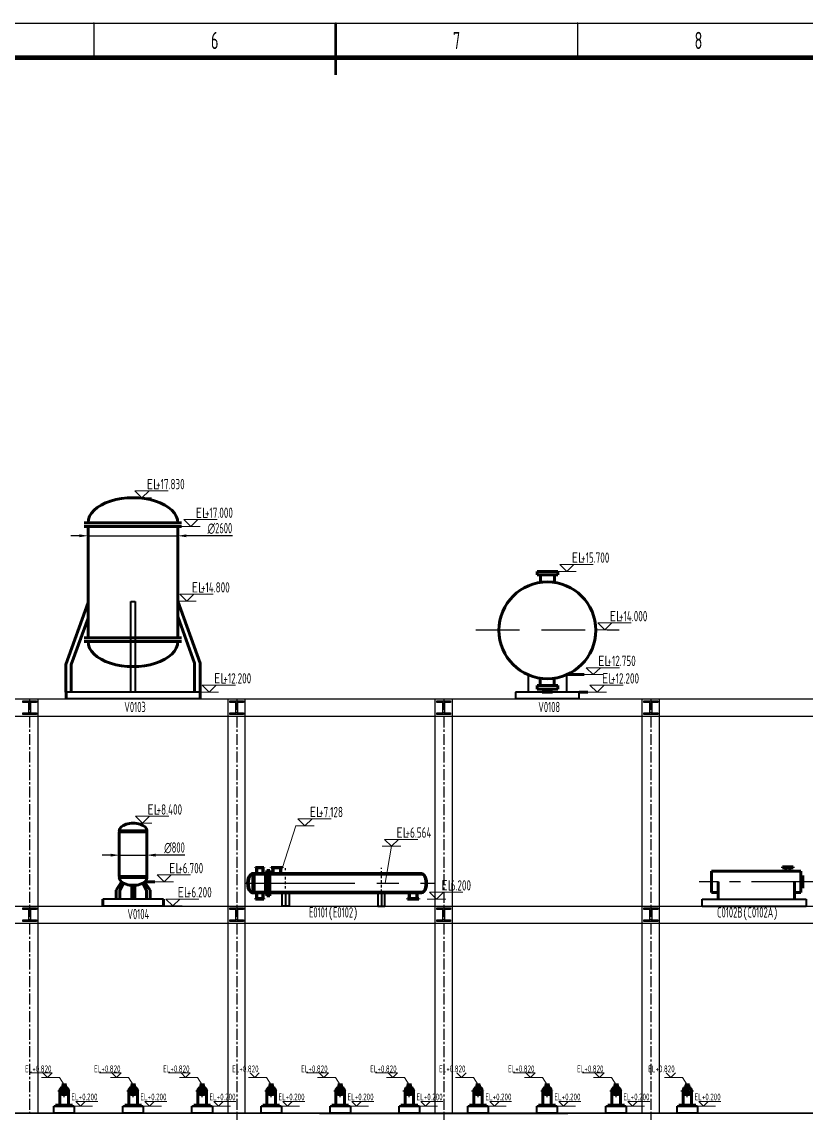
# Model space of a CAD drawing. Header units: millimetres. Extents: x 2250 to 7274, y 852 to 2251.
# Drawn here: x 5717.8 to 5945, y 1133.1 to 1449.3 of the extents above; entities that cross this region are included whole.
import ezdxf
from ezdxf.enums import TextEntityAlignment as Align

# ---------------------------------------------------------------- set-up
doc = ezdxf.new("R2010")
doc.units = ezdxf.units.MM
for name, pattern in [('ACAD_ISO10W100', [18, 12, -3, 0, -3]), ('CENTER', [50.8, 31.75, -6.35, 6.35, -6.35]), ('CENTER2', [28.575, 19.05, -3.175, 3.175, -3.175]), ('DASHED', [19.05, 12.7, -6.35]), ('JIS_02_0.7', [1.35, 0.75, -0.6])]:
    doc.linetypes.add(name, pattern=pattern)
for name, color, linetype, lineweight in [('01-设备轮廓（可见）', 1, 'Continuous', 80), ('03-设备、管口中心线', 170, 'ACAD_ISO10W100', 25), ('05-图框与标题栏', 7, 'Continuous', 25), ('09-文本', 7, 'Continuous', 25), ('13-文本', 7, 'Continuous', 25), ('13-标注', 7, 'Continuous', 15), ('13-标注 @ 1', 7, 'Continuous', 15), ('14-文本', 7, 'Continuous', 25), ('2-建筑物轮廓', 7, 'Continuous', 25), ('5-中心线', 170, 'CENTER', 25), ('7-设备基础', 140, 'Continuous', 40), ('8-设备轮廓线', 1, 'Continuous', 80), ('9-文本', 7, 'Continuous', 15)]:
    doc.layers.add(name, color=color, linetype=linetype, lineweight=lineweight)
doc.layers.add('3-网格号', color=7, linetype='Continuous', lineweight=25, true_color=0x5bc6e1)
doc.styles.add('5-gbcbig', font='gbenor.shx', dxfattribs={"width": 0.7, "height": 5, "bigfont": 'gbcbig.shx'})
doc.styles.get("Standard").update_dxf_attribs({"font": 'arial.ttf'})
doc.styles.add('国标英文+数字', font='gbenor.shx', dxfattribs={"width": 0.7, "height": 3})
doc.styles.add('图纸中的数字及字母', font='gbenor.shx', dxfattribs={"width": 0.7, "height": 3, "bigfont": 'gbcbig.shx'})
doc.styles.add('工程字', font='gbenor.shx', dxfattribs={"bigfont": 'gbcbig.shx'})
doc.dimstyles.new('ISO-25', dxfattribs={"dimtxt": 2.5, "dimasz": 2.5, "dimexe": 1.25, "dimexo": 0.625, "dimtad": 1, "dimtxsty": 'Standard', "dimcen": 2.5, "dimadec": 0, "dimazin": 0, "dimtfac": 1, "dimtmove": 0, "dimatfit": 3, "dimfxl": 0, "dimarcsym": 0})

# ---------------------------------------------------------------- blocks, each defined once
blk = doc.blocks.new('*D288')
at = {"layer": '9-文本', "color": 0, "linetype": 'Continuous', "lineweight": -2, "transparency": 16777216}
for p, q in [((5743.52, 1207.85), (5741.02, 1207.85)), ((5746.02, 1207.85), (5754.02, 1207.85)), ((5765, 1207.85), (5756.52, 1207.85))]:
    blk.add_line(p, q, dxfattribs=at)
at = {"layer": '9-文本', "color": 0, "lineweight": 100, "transparency": 16777216}
for points in [[(5743.52, 1208.27), (5743.52, 1207.43), (5746.02, 1207.85)], [(5756.52, 1208.27), (5756.52, 1207.43), (5754.02, 1207.85)]]:
    blk.add_solid(points, dxfattribs=at)
at = {"layer": 'Defpoints', "color": 0, "lineweight": 100, "transparency": 16777216}
for p in [(5746.02, 1207.85), (5754.02, 1207.85)]:
    blk.add_point(p, dxfattribs=at)
at = {"layer": '9-文本', "color": 0, "transparency": 16777216, "insert": (5762.01, 1209.97), "char_height": 3, "width": 3.5, "attachment_point": 5, "style": '图纸中的数字及字母', "bg_fill": 3, "box_fill_scale": 1.1, "bg_fill_color": 256, "bg_fill_true_color": 13158600, "bg_fill_transparency": 0}
blk.add_mtext('∅800', dxfattribs=at)
blk = doc.blocks.new('标高')
at = {"layer": '13-标注'}
for p, q in [((-0.07, 0), (5.35, 0)), ((2.63, 0), (0.58, 2.02)), ((0.58, 2.02), (10.23, 2.02)), ((2.63, 0), (4.68, 2.02))]:
    blk.add_line(p, q, dxfattribs=at)
at = {"layer": '13-标注', "style": '工程字', "width": 0.75}
blk.add_attdef('标高', text='', height=3, dxfattribs=at).set_placement((6.72, 5.48), align=Align.TOP_LEFT)
at = {"layer": '13-标注 @ 1', "insert": (4.04, 5.48), "char_height": 3, "width": 3.6927, "attachment_point": 1, "style": '工程字'}
blk.add_mtext('EL', dxfattribs=at)
blk = doc.blocks.new('*U443')
at = {"layer": '14-文本'}
ref = blk.add_blockref('标高', (5758.87, 1193.12), dxfattribs=at)
ref.add_attrib('标高', '+6.200', dxfattribs={"layer": '13-标注 @ 1', "height": 3, "style": '工程字', "width": 0.75}).set_placement((5765.59, 1198.59), align=Align.TOP_LEFT)
blk = doc.blocks.new('*U444')
at = {"layer": '14-文本'}
ref = blk.add_blockref('标高', (5756.37, 1200.11), dxfattribs=at)
ref.add_attrib('标高', '+6.700', dxfattribs={"layer": '13-标注 @ 1', "height": 3, "style": '工程字', "width": 0.75}).set_placement((5763.1, 1205.59), align=Align.TOP_LEFT)
blk = doc.blocks.new('*U445')
at = {"layer": '14-文本'}
ref = blk.add_blockref('标高', (5750.09, 1217.12), dxfattribs=at)
ref.add_attrib('标高', '+8.400', dxfattribs={"layer": '13-标注 @ 1', "height": 3, "style": '工程字', "width": 0.75}).set_placement((5756.82, 1222.59), align=Align.TOP_LEFT)
blk = doc.blocks.new('*U448')
at = {"layer": '14-文本'}
ref = blk.add_blockref('标高', (5880.73, 1260.16), dxfattribs=at)
ref.add_attrib('标高', '+12.750', dxfattribs={"layer": '13-标注 @ 1', "height": 3, "style": '工程字', "width": 0.75}).set_placement((5887.45, 1265.64), align=Align.TOP_LEFT)
blk = doc.blocks.new('*U449')
at = {"layer": '14-文本'}
ref = blk.add_blockref('标高', (5884.08, 1273.13), dxfattribs=at)
ref.add_attrib('标高', '+14.000', dxfattribs={"layer": '13-标注 @ 1', "height": 3, "style": '工程字', "width": 0.75}).set_placement((5890.8, 1278.61), align=Align.TOP_LEFT)
blk = doc.blocks.new('*U450')
at = {"layer": '14-文本'}
ref = blk.add_blockref('标高', (5881.81, 1255.11), dxfattribs=at)
ref.add_attrib('标高', '+12.200', dxfattribs={"layer": '13-标注 @ 1', "height": 3, "style": '工程字', "width": 0.75}).set_placement((5888.53, 1260.58), align=Align.TOP_LEFT)
blk = doc.blocks.new('*U451')
at = {"layer": '14-文本'}
ref = blk.add_blockref('标高', (5873.08, 1290.09), dxfattribs=at)
ref.add_attrib('标高', '+15.700', dxfattribs={"layer": '13-标注 @ 1', "height": 3, "style": '工程字', "width": 0.75}).set_placement((5879.81, 1295.57), align=Align.TOP_LEFT)
blk = doc.blocks.new('*U452')
at = {"layer": '13-标注'}
ref = blk.add_blockref('标高', (5835.3, 1195.12), dxfattribs=at)
ref.add_attrib('标高', '6.200', dxfattribs={"layer": '13-标注 @ 1', "height": 3, "style": '工程字', "width": 0.75}).set_placement((5842.03, 1200.6), align=Align.TOP_LEFT)
blk = doc.blocks.new('*U453')
at = {"layer": '13-标注'}
ref = blk.add_blockref('标高', (5822.24, 1210.41), dxfattribs=at)
ref.add_attrib('标高', '+6.564', dxfattribs={"layer": '13-标注 @ 1', "height": 3, "style": '工程字', "width": 0.75}).set_placement((5828.96, 1215.89), align=Align.TOP_LEFT)
blk = doc.blocks.new('*U454')
at = {"layer": '13-标注'}
ref = blk.add_blockref('标高', (5797.17, 1216.38), dxfattribs=at)
ref.add_attrib('标高', '+7.128', dxfattribs={"layer": '13-标注 @ 1', "height": 3, "style": '工程字', "width": 0.75}).set_placement((5803.89, 1221.85), align=Align.TOP_LEFT)
blk = doc.blocks.new('*U455')
at = {"layer": '14-文本'}
ref = blk.add_blockref('标高', (5749.96, 1311.41), dxfattribs=dict(at, xscale=0.9983433902177906, yscale=0.9983433902177906, zscale=0.9983433902177906))
ref.add_attrib('标高', '+17.830', dxfattribs={"layer": '13-标注 @ 1', "height": 2.995, "style": '工程字', "width": 0.75}).set_placement((5756.68, 1316.88), align=Align.TOP_LEFT)
blk = doc.blocks.new('*U456')
at = {"layer": '14-文本'}
ref = blk.add_blockref('标高', (5762.96, 1281.48), dxfattribs=dict(at, xscale=0.9983433902177906, yscale=0.9983433902177906, zscale=0.9983433902177906))
ref.add_attrib('标高', '+14.800', dxfattribs={"layer": '13-标注 @ 1', "height": 2.995, "style": '工程字', "width": 0.75}).set_placement((5769.68, 1286.95), align=Align.TOP_LEFT)
blk = doc.blocks.new('*U457')
at = {"layer": '14-文本'}
ref = blk.add_blockref('标高', (5769.44, 1255.11), dxfattribs=at)
ref.add_attrib('标高', '+12.200', dxfattribs={"layer": '13-标注 @ 1', "height": 3, "style": '工程字', "width": 0.75}).set_placement((5776.16, 1260.59), align=Align.TOP_LEFT)
blk = doc.blocks.new('*D289')
at = {"layer": '9-文本', "color": 0, "linetype": 'Continuous', "lineweight": -2, "transparency": 16777216}
for p, q in [((5734.46, 1300.4), (5731.96, 1300.4)), ((5736.96, 1300.4), (5762.96, 1300.4)), ((5778.77, 1300.4), (5765.46, 1300.4))]:
    blk.add_line(p, q, dxfattribs=at)
at = {"layer": '9-文本', "color": 0, "lineweight": 100, "transparency": 16777216}
for points in [[(5734.46, 1300.81), (5734.46, 1299.98), (5736.96, 1300.4)], [(5765.46, 1300.81), (5765.46, 1299.98), (5762.96, 1300.4)]]:
    blk.add_solid(points, dxfattribs=at)
at = {"layer": 'Defpoints', "color": 0, "lineweight": 100, "transparency": 16777216}
for p in [(5736.96, 1300.4), (5762.96, 1300.4)]:
    blk.add_point(p, dxfattribs=at)
at = {"layer": '9-文本', "color": 0, "transparency": 16777216, "insert": (5775.16, 1302.52), "char_height": 3, "width": 3.5, "attachment_point": 5, "style": '图纸中的数字及字母', "bg_fill": 3, "box_fill_scale": 1.1, "bg_fill_color": 256, "bg_fill_true_color": 13158600, "bg_fill_transparency": 0}
blk.add_mtext('∅2600', dxfattribs=at)
blk = doc.blocks.new('*U458')
at = {"layer": '14-文本'}
ref = blk.add_blockref('标高', (5764.12, 1303.11), dxfattribs=dict(at, xscale=0.9983433902177906, yscale=0.9983433902177906, zscale=0.9983433902177906))
ref.add_attrib('标高', '+17.000', dxfattribs={"layer": '13-标注 @ 1', "height": 2.995, "style": '工程字', "width": 0.75}).set_placement((5770.83, 1308.58), align=Align.TOP_LEFT)

msp = doc.modelspace()

# ---------------------------------------------------------------- hatches: boundary and pattern name
at = {"layer": '2-建筑物轮廓'}
h = msp.add_hatch(color=1, dxfattribs=at)
h.dxf.hatch_style = 1
h.paths.add_polyline_path([(5719.771, 1252.111), (5719.771, 1249.111), (5718.021, 1249.111), (5718.021, 1248.611), (5722.021, 1248.611), (5722.021, 1249.111), (5720.271, 1249.111), (5720.271, 1252.111), (5722.021, 1252.111), (5722.021, 1252.611), (5718.021, 1252.611), (5718.021, 1252.111)])
h = msp.add_hatch(color=1, dxfattribs=at)
h.dxf.hatch_style = 1
h.paths.add_polyline_path([(5719.771, 1252.111), (5719.771, 1249.111), (5718.021, 1249.111), (5718.021, 1248.611), (5722.021, 1248.611), (5722.021, 1249.111), (5720.271, 1249.111), (5720.271, 1252.111), (5722.021, 1252.111), (5722.021, 1252.611), (5718.021, 1252.611), (5718.021, 1252.111)])
h = msp.add_hatch(color=1, dxfattribs=at)
h.dxf.hatch_style = 1
h.paths.add_polyline_path([(5779.771, 1252.111), (5779.771, 1249.111), (5778.021, 1249.111), (5778.021, 1248.611), (5782.021, 1248.611), (5782.021, 1249.111), (5780.271, 1249.111), (5780.271, 1252.111), (5782.021, 1252.111), (5782.021, 1252.611), (5778.021, 1252.611), (5778.021, 1252.111)])
h = msp.add_hatch(color=1, dxfattribs=at)
h.dxf.hatch_style = 1
h.paths.add_polyline_path([(5779.771, 1252.111), (5779.771, 1249.111), (5778.021, 1249.111), (5778.021, 1248.611), (5782.021, 1248.611), (5782.021, 1249.111), (5780.271, 1249.111), (5780.271, 1252.111), (5782.021, 1252.111), (5782.021, 1252.611), (5778.021, 1252.611), (5778.021, 1252.111)])
h = msp.add_hatch(color=1, dxfattribs=at)
h.dxf.hatch_style = 1
h.paths.add_polyline_path([(5839.771, 1252.111), (5839.771, 1249.111), (5838.021, 1249.111), (5838.021, 1248.611), (5842.021, 1248.611), (5842.021, 1249.111), (5840.271, 1249.111), (5840.271, 1252.111), (5842.021, 1252.111), (5842.021, 1252.611), (5838.021, 1252.611), (5838.021, 1252.111)])
h = msp.add_hatch(color=1, dxfattribs=at)
h.dxf.hatch_style = 1
h.paths.add_polyline_path([(5899.771, 1252.111), (5899.771, 1249.111), (5898.021, 1249.111), (5898.021, 1248.611), (5902.021, 1248.611), (5902.021, 1249.111), (5900.271, 1249.111), (5900.271, 1252.111), (5902.021, 1252.111), (5902.021, 1252.611), (5898.021, 1252.611), (5898.021, 1252.111)])
h = msp.add_hatch(color=1, dxfattribs=at)
h.dxf.hatch_style = 1
h.paths.add_polyline_path([(5899.771, 1252.111), (5899.771, 1249.111), (5898.021, 1249.111), (5898.021, 1248.611), (5902.021, 1248.611), (5902.021, 1249.111), (5900.271, 1249.111), (5900.271, 1252.111), (5902.021, 1252.111), (5902.021, 1252.611), (5898.021, 1252.611), (5898.021, 1252.111)])
h = msp.add_hatch(color=1, dxfattribs=at)
h.dxf.hatch_style = 1
h.paths.add_polyline_path([(5719.771, 1192.111), (5719.771, 1189.111), (5718.021, 1189.111), (5718.021, 1188.611), (5722.021, 1188.611), (5722.021, 1189.111), (5720.271, 1189.111), (5720.271, 1192.111), (5722.021, 1192.111), (5722.021, 1192.611), (5718.021, 1192.611), (5718.021, 1192.111)])
h = msp.add_hatch(color=1, dxfattribs=at)
h.dxf.hatch_style = 1
h.paths.add_polyline_path([(5719.771, 1192.111), (5719.771, 1189.111), (5718.021, 1189.111), (5718.021, 1188.611), (5722.021, 1188.611), (5722.021, 1189.111), (5720.271, 1189.111), (5720.271, 1192.111), (5722.021, 1192.111), (5722.021, 1192.611), (5718.021, 1192.611), (5718.021, 1192.111)])
h = msp.add_hatch(color=1, dxfattribs=at)
h.dxf.hatch_style = 1
h.paths.add_polyline_path([(5779.771, 1192.111), (5779.771, 1189.111), (5778.021, 1189.111), (5778.021, 1188.611), (5782.021, 1188.611), (5782.021, 1189.111), (5780.271, 1189.111), (5780.271, 1192.111), (5782.021, 1192.111), (5782.021, 1192.611), (5778.021, 1192.611), (5778.021, 1192.111)])
h = msp.add_hatch(color=1, dxfattribs=at)
h.dxf.hatch_style = 1
h.paths.add_polyline_path([(5779.771, 1192.111), (5779.771, 1189.111), (5778.021, 1189.111), (5778.021, 1188.611), (5782.021, 1188.611), (5782.021, 1189.111), (5780.271, 1189.111), (5780.271, 1192.111), (5782.021, 1192.111), (5782.021, 1192.611), (5778.021, 1192.611), (5778.021, 1192.111)])
h = msp.add_hatch(color=1, dxfattribs=at)
h.dxf.hatch_style = 1
h.paths.add_polyline_path([(5839.771, 1192.111), (5839.771, 1189.111), (5838.021, 1189.111), (5838.021, 1188.611), (5842.021, 1188.611), (5842.021, 1189.111), (5840.271, 1189.111), (5840.271, 1192.111), (5842.021, 1192.111), (5842.021, 1192.611), (5838.021, 1192.611), (5838.021, 1192.111)])
h = msp.add_hatch(color=1, dxfattribs=at)
h.dxf.hatch_style = 1
h.paths.add_polyline_path([(5899.771, 1192.111), (5899.771, 1189.111), (5898.021, 1189.111), (5898.021, 1188.611), (5902.021, 1188.611), (5902.021, 1189.111), (5900.271, 1189.111), (5900.271, 1192.111), (5902.021, 1192.111), (5902.021, 1192.611), (5898.021, 1192.611), (5898.021, 1192.111)])
h = msp.add_hatch(color=1, dxfattribs=at)
h.dxf.hatch_style = 1
h.paths.add_polyline_path([(5899.771, 1192.111), (5899.771, 1189.111), (5898.021, 1189.111), (5898.021, 1188.611), (5902.021, 1188.611), (5902.021, 1189.111), (5900.271, 1189.111), (5900.271, 1192.111), (5902.021, 1192.111), (5902.021, 1192.611), (5898.021, 1192.611), (5898.021, 1192.111)])

# ---------------------------------------------------------------- linework, layer by layer
at = {"layer": '01-设备轮廓（可见）'}
for p, q in [((5728.796, 1139.588), (5728.796, 1135.413)), ((5730.671, 1141.313), (5729.371, 1141.313)), ((5729.621, 1140.746), (5729.621, 1141.313)), ((5730.421, 1140.746), (5730.421, 1141.313)), ((5731.246, 1135.413), (5731.246, 1139.588)), ((5748.796, 1139.588), (5748.796, 1135.413)), ((5750.671, 1141.313), (5749.371, 1141.313)), ((5749.621, 1140.746), (5749.621, 1141.313)), ((5750.421, 1140.746), (5750.421, 1141.313)), ((5751.246, 1135.413), (5751.246, 1139.588)), ((5768.796, 1139.588), (5768.796, 1135.413)), ((5770.671, 1141.313), (5769.371, 1141.313)), ((5769.621, 1140.746), (5769.621, 1141.313)), ((5770.421, 1140.746), (5770.421, 1141.313)), ((5771.246, 1135.413), (5771.246, 1139.588)), ((5788.796, 1139.584), (5788.796, 1135.409)), ((5790.671, 1141.309), (5789.371, 1141.309)), ((5789.621, 1140.742), (5789.621, 1141.309)), ((5790.421, 1140.742), (5790.421, 1141.309)), ((5791.246, 1135.409), (5791.246, 1139.584)), ((5808.796, 1139.584), (5808.796, 1135.409)), ((5810.671, 1141.309), (5809.371, 1141.309)), ((5809.621, 1140.742), (5809.621, 1141.309)), ((5810.421, 1140.742), (5810.421, 1141.309)), ((5811.246, 1135.409), (5811.246, 1139.584)), ((5828.796, 1139.584), (5828.796, 1135.409)), ((5830.671, 1141.309), (5829.371, 1141.309)), ((5829.621, 1140.742), (5829.621, 1141.309)), ((5830.421, 1140.742), (5830.421, 1141.309)), ((5831.246, 1135.409), (5831.246, 1139.584)), ((5848.741, 1139.588), (5848.741, 1135.413)), ((5850.616, 1141.313), (5849.316, 1141.313)), ((5849.566, 1140.746), (5849.566, 1141.313)), ((5850.366, 1140.746), (5850.366, 1141.313)), ((5851.191, 1135.413), (5851.191, 1139.588)), ((5868.741, 1139.588), (5868.741, 1135.413)), ((5870.616, 1141.313), (5869.316, 1141.313)), ((5869.566, 1140.746), (5869.566, 1141.313)), ((5870.366, 1140.746), (5870.366, 1141.313)), ((5871.191, 1135.413), (5871.191, 1139.588)), ((5888.741, 1139.588), (5888.741, 1135.413)), ((5890.616, 1141.313), (5889.316, 1141.313)), ((5889.566, 1140.746), (5889.566, 1141.313)), ((5890.366, 1140.746), (5890.366, 1141.313)), ((5891.191, 1135.413), (5891.191, 1139.588)), ((5909.362, 1139.586), (5909.362, 1135.411)), ((5911.237, 1141.311), (5909.937, 1141.311)), ((5910.187, 1140.744), (5910.187, 1141.311)), ((5910.987, 1140.744), (5910.987, 1141.311)), ((5911.812, 1135.411), (5911.812, 1139.586)), ((5727.571, 1135.111), (5727.571, 1135.413)), ((5727.571, 1135.413), (5732.471, 1135.413)), ((5732.471, 1135.413), (5732.471, 1135.111)), ((5747.571, 1135.111), (5747.571, 1135.413)), ((5747.571, 1135.413), (5752.471, 1135.413)), ((5752.471, 1135.413), (5752.471, 1135.111)), ((5767.571, 1135.111), (5767.571, 1135.413)), ((5767.571, 1135.413), (5772.471, 1135.413)), ((5772.471, 1135.413), (5772.471, 1135.111)), ((5787.571, 1135.107), (5787.571, 1135.409)), ((5787.571, 1135.409), (5792.471, 1135.409)), ((5792.471, 1135.409), (5792.471, 1135.107)), ((5807.571, 1135.107), (5807.571, 1135.409)), ((5807.571, 1135.409), (5812.471, 1135.409)), ((5812.471, 1135.409), (5812.471, 1135.107)), ((5827.571, 1135.107), (5827.571, 1135.409)), ((5827.571, 1135.409), (5832.471, 1135.409)), ((5832.471, 1135.409), (5832.471, 1135.107)), ((5847.516, 1135.111), (5847.516, 1135.413)), ((5847.516, 1135.413), (5852.416, 1135.413)), ((5852.416, 1135.413), (5852.416, 1135.111)), ((5867.516, 1135.111), (5867.516, 1135.413)), ((5867.516, 1135.413), (5872.416, 1135.413)), ((5872.416, 1135.413), (5872.416, 1135.111)), ((5887.516, 1135.111), (5887.516, 1135.413)), ((5887.516, 1135.413), (5892.416, 1135.413)), ((5892.416, 1135.413), (5892.416, 1135.111)), ((5908.137, 1135.109), (5908.136, 1135.411)), ((5908.136, 1135.411), (5913.036, 1135.411)), ((5913.037, 1135.411), (5913.037, 1135.109))]:
    msp.add_line(p, q, dxfattribs=at)
for centre, radius in [((5730.021, 1139.588), 1.225), ((5730.021, 1139.588), 0.6), ((5750.021, 1139.588), 1.225), ((5750.021, 1139.588), 0.6), ((5770.021, 1139.588), 1.225), ((5770.021, 1139.588), 0.6), ((5790.021, 1139.584), 1.225), ((5790.021, 1139.584), 0.6), ((5810.021, 1139.584), 1.225), ((5810.021, 1139.584), 0.6), ((5830.021, 1139.584), 1.225), ((5830.021, 1139.584), 0.6), ((5849.966, 1139.588), 1.225), ((5849.966, 1139.588), 0.6), ((5869.966, 1139.588), 1.225), ((5869.966, 1139.588), 0.6), ((5889.966, 1139.588), 1.225), ((5889.966, 1139.588), 0.6), ((5910.587, 1139.586), 1.225), ((5910.587, 1139.586), 0.6)]:
    msp.add_circle(centre, radius, dxfattribs=at)
at = {"layer": '03-设备、管口中心线', "ltscale": 0.2}
for p, q in [((5728.16, 1139.588), (5731.883, 1139.588)), ((5730.021, 1137.726), (5730.021, 1141.449)), ((5748.16, 1139.588), (5751.883, 1139.588)), ((5750.021, 1137.726), (5750.021, 1141.449)), ((5768.16, 1139.588), (5771.883, 1139.588)), ((5770.021, 1137.726), (5770.021, 1141.449)), ((5788.16, 1139.584), (5791.883, 1139.584)), ((5790.021, 1137.723), (5790.021, 1141.446)), ((5808.16, 1139.584), (5811.883, 1139.584)), ((5810.021, 1137.723), (5810.021, 1141.446)), ((5828.16, 1139.584), (5831.883, 1139.584)), ((5830.021, 1137.723), (5830.021, 1141.446)), ((5848.105, 1139.588), (5851.827, 1139.588)), ((5849.966, 1137.726), (5849.966, 1141.449)), ((5868.105, 1139.588), (5871.827, 1139.588)), ((5869.966, 1137.726), (5869.966, 1141.449)), ((5888.105, 1139.588), (5891.827, 1139.588)), ((5889.966, 1137.726), (5889.966, 1141.449)), ((5908.725, 1139.586), (5912.448, 1139.586)), ((5910.587, 1137.725), (5910.587, 1141.447))]:
    msp.add_line(p, q, dxfattribs=at)
at = {"layer": '05-图框与标题栏'}
for p, q in [((5388.206, 1448.94), (6229.206, 1448.94)), ((5738.623, 1448.94), (5738.623, 1438.94)), ((5878.789, 1448.94), (5878.789, 1438.94))]:
    msp.add_line(p, q, dxfattribs=at)
at = {"layer": '05-图框与标题栏', "const_width": 0.8}
msp.add_lwpolyline([(5808.706, 1448.94), (5808.706, 1433.94)], dxfattribs=at)
at = {"layer": '05-图框与标题栏', "const_width": 1.4}
msp.add_lwpolyline([(5413.206, 1438.94), (5413.206, 864.94), (6219.206, 864.94), (6219.206, 1438.94)], close=True, dxfattribs=at)
at = {"layer": '05-图框与标题栏'}
for p in [(5738.623, 1448.94), (5738.623, 1448.94), (5738.623, 1448.94), (5808.706, 1448.94), (5808.706, 1448.94), (5808.706, 1448.94), (5878.789, 1448.94), (5878.789, 1448.94), (5878.789, 1448.94)]:
    msp.add_point(p, dxfattribs=at)
at = {"layer": '13-文本', "lineweight": 100}
msp.add_line((5753.359, 1200.114), (5756.3, 1200.114), dxfattribs=at)
at = {"layer": '13-标注', "ltscale": 0.1}
msp.add_line((5793.258, 1204.315), (5797.17, 1216.376), dxfattribs=at)
at = {"layer": '13-标注'}
for p, q in [((5824.877, 1210.415), (5823.014, 1199.719)), ((5726.584, 1144.746), (5720.248, 1144.746)), ((5728.681, 1143.418), (5723.449, 1143.418)), ((5725.238, 1143.418), (5723.892, 1144.746)), ((5725.238, 1143.418), (5726.584, 1144.746)), ((5746.584, 1144.746), (5740.248, 1144.746)), ((5748.681, 1143.418), (5743.449, 1143.418)), ((5745.238, 1143.418), (5743.892, 1144.746)), ((5745.238, 1143.418), (5746.584, 1144.746)), ((5766.584, 1144.746), (5760.248, 1144.746)), ((5768.681, 1143.418), (5763.449, 1143.418)), ((5765.238, 1143.418), (5763.892, 1144.746)), ((5765.238, 1143.418), (5766.584, 1144.746)), ((5788.681, 1143.414), (5783.449, 1143.414)), ((5785.238, 1143.414), (5783.892, 1144.742)), ((5785.238, 1143.414), (5786.584, 1144.742)), ((5806.584, 1144.742), (5800.248, 1144.742)), ((5808.681, 1143.414), (5803.449, 1143.414)), ((5805.238, 1143.414), (5803.892, 1144.742)), ((5805.238, 1143.414), (5806.584, 1144.742)), ((5826.584, 1144.742), (5820.248, 1144.742)), ((5828.681, 1143.414), (5823.449, 1143.414)), ((5825.238, 1143.414), (5823.892, 1144.742)), ((5825.238, 1143.414), (5826.584, 1144.742)), ((5848.626, 1143.418), (5843.394, 1143.418)), ((5845.183, 1143.418), (5843.836, 1144.746)), ((5845.183, 1143.418), (5846.529, 1144.746)), ((5866.529, 1144.746), (5860.193, 1144.746)), ((5868.626, 1143.418), (5863.394, 1143.418)), ((5865.183, 1143.418), (5863.836, 1144.746)), ((5865.183, 1143.418), (5866.529, 1144.746)), ((5886.529, 1144.746), (5880.193, 1144.746)), ((5888.626, 1143.418), (5883.394, 1143.418)), ((5885.183, 1143.418), (5883.836, 1144.746)), ((5885.183, 1143.418), (5886.529, 1144.746)), ((5909.246, 1143.416), (5904.014, 1143.416)), ((5905.803, 1143.416), (5904.457, 1144.744)), ((5905.803, 1143.416), (5907.149, 1144.744)), ((5734.76, 1135.111), (5733.414, 1136.439)), ((5739.749, 1136.439), (5733.414, 1136.439)), ((5734.76, 1135.111), (5736.106, 1136.439)), ((5754.76, 1135.111), (5753.414, 1136.439)), ((5759.749, 1136.439), (5753.414, 1136.439)), ((5754.76, 1135.111), (5756.106, 1136.439)), ((5774.76, 1135.111), (5773.414, 1136.439)), ((5779.749, 1136.439), (5773.414, 1136.439)), ((5774.76, 1135.111), (5776.106, 1136.439)), ((5794.76, 1135.107), (5793.414, 1136.436)), ((5799.749, 1136.436), (5793.414, 1136.436)), ((5794.76, 1135.107), (5796.106, 1136.436)), ((5814.76, 1135.107), (5813.414, 1136.436)), ((5819.749, 1136.436), (5813.414, 1136.436)), ((5814.76, 1135.107), (5816.106, 1136.436)), ((5834.76, 1135.107), (5833.414, 1136.436)), ((5839.749, 1136.436), (5833.414, 1136.436)), ((5834.76, 1135.107), (5836.106, 1136.436)), ((5854.705, 1135.111), (5853.359, 1136.439)), ((5859.694, 1136.439), (5853.359, 1136.439)), ((5854.705, 1135.111), (5856.051, 1136.439)), ((5874.705, 1135.111), (5873.359, 1136.439)), ((5879.694, 1136.439), (5873.359, 1136.439)), ((5874.705, 1135.111), (5876.051, 1136.439)), ((5894.705, 1135.111), (5893.359, 1136.439)), ((5899.694, 1136.439), (5893.359, 1136.439)), ((5894.705, 1135.111), (5896.051, 1136.439)), ((5915.325, 1135.109), (5913.979, 1136.437)), ((5920.314, 1136.437), (5913.979, 1136.437)), ((5915.325, 1135.109), (5916.671, 1136.437)), ((5738.203, 1135.111), (5732.971, 1135.111)), ((5758.203, 1135.111), (5752.971, 1135.111)), ((5778.203, 1135.111), (5772.971, 1135.111)), ((5798.203, 1135.107), (5792.971, 1135.107)), ((5818.203, 1135.107), (5812.971, 1135.107)), ((5838.203, 1135.107), (5832.971, 1135.107)), ((5858.148, 1135.111), (5852.916, 1135.111)), ((5878.148, 1135.111), (5872.916, 1135.111)), ((5898.148, 1135.111), (5892.916, 1135.111)), ((5918.769, 1135.109), (5913.537, 1135.109))]:
    msp.add_line(p, q, dxfattribs=at)
at = {"layer": '14-文本', "lineweight": 100}
for p, q in [((5875.678, 1260.164), (5880.729, 1260.164)), ((5881.735, 1255.105), (5879.233, 1255.101))]:
    msp.add_line(p, q, dxfattribs=at)
at = {"layer": '14-文本'}
for p, q in [((5718.021, 1252.111), (5718.021, 1252.611)), ((5718.021, 1252.611), (5722.021, 1252.611)), ((5718.021, 1252.111), (5718.021, 1252.611)), ((5718.021, 1252.611), (5722.021, 1252.611)), ((5722.021, 1252.611), (5722.021, 1252.111)), ((5722.021, 1252.611), (5722.021, 1252.111)), ((5778.021, 1252.111), (5778.021, 1252.611)), ((5778.021, 1252.611), (5782.021, 1252.611)), ((5778.021, 1252.111), (5778.021, 1252.611)), ((5778.021, 1252.611), (5782.021, 1252.611)), ((5782.021, 1252.611), (5782.021, 1252.111)), ((5782.021, 1252.611), (5782.021, 1252.111)), ((5838.021, 1252.111), (5838.021, 1252.611)), ((5838.021, 1252.611), (5842.021, 1252.611)), ((5842.021, 1252.611), (5842.021, 1252.111)), ((5842.021, 1252.611), (5842.021, 1252.111)), ((5898.021, 1252.111), (5898.021, 1252.611)), ((5898.021, 1252.611), (5902.021, 1252.611)), ((5898.021, 1252.111), (5898.021, 1252.611)), ((5898.021, 1252.611), (5902.021, 1252.611)), ((5902.021, 1252.611), (5902.021, 1252.111)), ((5902.021, 1252.611), (5902.021, 1252.111)), ((5719.771, 1252.111), (5718.021, 1252.111)), ((5719.771, 1252.111), (5718.021, 1252.111)), ((5719.771, 1249.111), (5719.771, 1252.111)), ((5719.771, 1249.111), (5719.771, 1252.111)), ((5722.021, 1252.111), (5720.271, 1252.111)), ((5720.271, 1252.111), (5720.271, 1249.111)), ((5722.021, 1252.111), (5720.271, 1252.111)), ((5720.271, 1252.111), (5720.271, 1249.111)), ((5779.771, 1252.111), (5778.021, 1252.111)), ((5779.771, 1252.111), (5778.021, 1252.111)), ((5779.771, 1249.111), (5779.771, 1252.111)), ((5779.771, 1249.111), (5779.771, 1252.111)), ((5782.021, 1252.111), (5780.271, 1252.111)), ((5780.271, 1252.111), (5780.271, 1249.111)), ((5782.021, 1252.111), (5780.271, 1252.111)), ((5780.271, 1252.111), (5780.271, 1249.111)), ((5839.771, 1252.111), (5838.021, 1252.111)), ((5839.771, 1249.111), (5839.771, 1252.111)), ((5842.021, 1252.111), (5840.271, 1252.111)), ((5840.271, 1252.111), (5840.271, 1249.111)), ((5899.771, 1252.111), (5898.021, 1252.111)), ((5899.771, 1252.111), (5898.021, 1252.111)), ((5899.771, 1249.111), (5899.771, 1252.111)), ((5899.771, 1249.111), (5899.771, 1252.111)), ((5902.021, 1252.111), (5900.271, 1252.111)), ((5900.271, 1252.111), (5900.271, 1249.111)), ((5902.021, 1252.111), (5900.271, 1252.111)), ((5900.271, 1252.111), (5900.271, 1249.111)), ((5718.021, 1248.611), (5718.021, 1249.111)), ((5718.021, 1249.111), (5719.771, 1249.111)), ((5718.021, 1248.611), (5718.021, 1249.111)), ((5718.021, 1249.111), (5719.771, 1249.111)), ((5722.021, 1248.611), (5718.021, 1248.611)), ((5722.021, 1248.611), (5718.021, 1248.611)), ((5720.271, 1249.111), (5722.021, 1249.111)), ((5720.271, 1249.111), (5722.021, 1249.111)), ((5722.021, 1249.111), (5722.021, 1248.611)), ((5722.021, 1249.111), (5722.021, 1248.611)), ((5778.021, 1248.611), (5778.021, 1249.111)), ((5778.021, 1249.111), (5779.771, 1249.111)), ((5778.021, 1248.611), (5778.021, 1249.111)), ((5778.021, 1249.111), (5779.771, 1249.111)), ((5782.021, 1248.611), (5778.021, 1248.611)), ((5782.021, 1248.611), (5778.021, 1248.611)), ((5780.271, 1249.111), (5782.021, 1249.111)), ((5780.271, 1249.111), (5782.021, 1249.111)), ((5782.021, 1249.111), (5782.021, 1248.611)), ((5782.021, 1249.111), (5782.021, 1248.611)), ((5838.021, 1248.611), (5838.021, 1249.111)), ((5838.021, 1249.111), (5839.771, 1249.111)), ((5842.021, 1248.611), (5838.021, 1248.611)), ((5840.271, 1249.111), (5842.021, 1249.111)), ((5842.021, 1249.111), (5842.021, 1248.611)), ((5898.021, 1248.611), (5898.021, 1249.111)), ((5898.021, 1249.111), (5899.771, 1249.111)), ((5898.021, 1248.611), (5898.021, 1249.111)), ((5898.021, 1249.111), (5899.771, 1249.111)), ((5902.021, 1248.611), (5898.021, 1248.611)), ((5902.021, 1248.611), (5898.021, 1248.611)), ((5900.271, 1249.111), (5902.021, 1249.111)), ((5900.271, 1249.111), (5902.021, 1249.111)), ((5902.021, 1249.111), (5902.021, 1248.611)), ((5902.021, 1249.111), (5902.021, 1248.611)), ((5718.021, 1192.111), (5718.021, 1192.611)), ((5718.021, 1192.611), (5722.021, 1192.611)), ((5718.021, 1192.111), (5718.021, 1192.611)), ((5718.021, 1192.611), (5722.021, 1192.611)), ((5722.021, 1192.611), (5722.021, 1192.111)), ((5722.021, 1192.611), (5722.021, 1192.111)), ((5778.021, 1192.111), (5778.021, 1192.611)), ((5778.021, 1192.611), (5782.021, 1192.611)), ((5778.021, 1192.111), (5778.021, 1192.611)), ((5778.021, 1192.611), (5782.021, 1192.611)), ((5782.021, 1192.611), (5782.021, 1192.111)), ((5782.021, 1192.611), (5782.021, 1192.111)), ((5838.021, 1192.111), (5838.021, 1192.611)), ((5838.021, 1192.611), (5842.021, 1192.611)), ((5842.021, 1192.611), (5842.021, 1192.111)), ((5842.021, 1192.611), (5842.021, 1192.111)), ((5898.021, 1192.111), (5898.021, 1192.611)), ((5898.021, 1192.611), (5902.021, 1192.611)), ((5898.021, 1192.111), (5898.021, 1192.611)), ((5898.021, 1192.611), (5902.021, 1192.611)), ((5902.021, 1192.611), (5902.021, 1192.111)), ((5902.021, 1192.611), (5902.021, 1192.111)), ((5719.771, 1192.111), (5718.021, 1192.111)), ((5719.771, 1192.111), (5718.021, 1192.111)), ((5719.771, 1189.111), (5719.771, 1192.111)), ((5719.771, 1189.111), (5719.771, 1192.111)), ((5722.021, 1192.111), (5720.271, 1192.111)), ((5720.271, 1192.111), (5720.271, 1189.111)), ((5722.021, 1192.111), (5720.271, 1192.111)), ((5720.271, 1192.111), (5720.271, 1189.111)), ((5779.771, 1192.111), (5778.021, 1192.111)), ((5779.771, 1192.111), (5778.021, 1192.111)), ((5779.771, 1189.111), (5779.771, 1192.111)), ((5779.771, 1189.111), (5779.771, 1192.111)), ((5782.021, 1192.111), (5780.271, 1192.111)), ((5780.271, 1192.111), (5780.271, 1189.111)), ((5782.021, 1192.111), (5780.271, 1192.111)), ((5780.271, 1192.111), (5780.271, 1189.111)), ((5839.771, 1192.111), (5838.021, 1192.111)), ((5839.771, 1189.111), (5839.771, 1192.111)), ((5842.021, 1192.111), (5840.271, 1192.111)), ((5840.271, 1192.111), (5840.271, 1189.111)), ((5899.771, 1192.111), (5898.021, 1192.111)), ((5899.771, 1192.111), (5898.021, 1192.111)), ((5899.771, 1189.111), (5899.771, 1192.111)), ((5899.771, 1189.111), (5899.771, 1192.111)), ((5902.021, 1192.111), (5900.271, 1192.111)), ((5900.271, 1192.111), (5900.271, 1189.111)), ((5902.021, 1192.111), (5900.271, 1192.111)), ((5900.271, 1192.111), (5900.271, 1189.111)), ((5718.021, 1188.611), (5718.021, 1189.111)), ((5718.021, 1189.111), (5719.771, 1189.111)), ((5718.021, 1188.611), (5718.021, 1189.111)), ((5718.021, 1189.111), (5719.771, 1189.111)), ((5722.021, 1188.611), (5718.021, 1188.611)), ((5722.021, 1188.611), (5718.021, 1188.611)), ((5720.271, 1189.111), (5722.021, 1189.111)), ((5720.271, 1189.111), (5722.021, 1189.111)), ((5722.021, 1189.111), (5722.021, 1188.611)), ((5722.021, 1189.111), (5722.021, 1188.611)), ((5778.021, 1188.611), (5778.021, 1189.111)), ((5778.021, 1189.111), (5779.771, 1189.111)), ((5778.021, 1188.611), (5778.021, 1189.111)), ((5778.021, 1189.111), (5779.771, 1189.111)), ((5782.021, 1188.611), (5778.021, 1188.611)), ((5782.021, 1188.611), (5778.021, 1188.611)), ((5780.271, 1189.111), (5782.021, 1189.111)), ((5780.271, 1189.111), (5782.021, 1189.111)), ((5782.021, 1189.111), (5782.021, 1188.611)), ((5782.021, 1189.111), (5782.021, 1188.611)), ((5838.021, 1188.611), (5838.021, 1189.111)), ((5838.021, 1189.111), (5839.771, 1189.111)), ((5842.021, 1188.611), (5838.021, 1188.611)), ((5840.271, 1189.111), (5842.021, 1189.111)), ((5842.021, 1189.111), (5842.021, 1188.611)), ((5898.021, 1188.611), (5898.021, 1189.111)), ((5898.021, 1189.111), (5899.771, 1189.111)), ((5898.021, 1188.611), (5898.021, 1189.111)), ((5898.021, 1189.111), (5899.771, 1189.111)), ((5902.021, 1188.611), (5898.021, 1188.611)), ((5902.021, 1188.611), (5898.021, 1188.611)), ((5900.271, 1189.111), (5902.021, 1189.111)), ((5900.271, 1189.111), (5902.021, 1189.111)), ((5902.021, 1189.111), (5902.021, 1188.611)), ((5902.021, 1189.111), (5902.021, 1188.611))]:
    msp.add_line(p, q, dxfattribs=at)
at = {"layer": '2-建筑物轮廓'}
for p, q in [((5657.521, 1253.111), (5902.521, 1253.111)), ((5657.521, 1248.111), (5902.521, 1248.111)), ((5657.521, 1248.111), (5962.522, 1248.111)), ((5657.521, 1193.111), (5902.521, 1193.111)), ((5657.521, 1188.111), (5902.521, 1188.111)), ((5657.521, 1188.111), (5962.522, 1188.111))]:
    msp.add_line(p, q, dxfattribs=at)
at = {"layer": '2-建筑物轮廓', "ltscale": 0.1}
for p, q in [((5722.521, 1193.111), (5722.521, 1253.111)), ((5722.521, 1193.111), (5722.521, 1253.111)), ((5722.521, 1253.111), (5777.521, 1253.111)), ((5777.521, 1193.111), (5777.521, 1253.111)), ((5782.521, 1193.111), (5782.521, 1253.111)), ((5782.521, 1253.111), (5837.521, 1253.111)), ((5837.521, 1193.111), (5837.521, 1253.111)), ((5842.521, 1193.111), (5842.521, 1253.111)), ((5842.521, 1253.111), (5897.521, 1253.111)), ((5897.521, 1193.111), (5897.521, 1253.111)), ((5902.521, 1193.111), (5902.521, 1253.111)), ((5902.521, 1253.111), (5962.521, 1253.111)), ((5657.521, 1193.111), (5902.521, 1193.111)), ((5722.521, 1133.111), (5722.521, 1193.111)), ((5722.521, 1133.111), (5722.521, 1193.111)), ((5722.521, 1193.111), (5777.521, 1193.111)), ((5722.521, 1193.111), (5777.521, 1193.111)), ((5722.521, 1193.111), (5777.521, 1193.111)), ((5777.521, 1133.111), (5777.521, 1193.111)), ((5782.521, 1133.111), (5782.521, 1193.111)), ((5782.521, 1193.111), (5837.521, 1193.111)), ((5782.521, 1193.111), (5837.521, 1193.111)), ((5837.521, 1133.111), (5837.521, 1193.111)), ((5842.521, 1133.111), (5842.521, 1193.111)), ((5842.521, 1193.111), (5897.521, 1193.111)), ((5897.521, 1133.111), (5897.521, 1193.111)), ((5902.521, 1133.111), (5902.521, 1193.111)), ((5902.521, 1193.111), (5962.521, 1193.111)), ((5580.95, 1133.111), (5962.522, 1133.105)), ((5657.521, 1133.111), (5902.521, 1133.111)), ((6039.093, 1133.111), (5657.521, 1133.105)), ((5722.521, 1133.111), (5777.521, 1133.111)), ((5722.521, 1133.111), (5777.521, 1133.111)), ((5782.521, 1133.111), (5837.521, 1133.111))]:
    msp.add_line(p, q, dxfattribs=at)
at = {"layer": '3-网格号', "ltscale": 0.1}
for p, q in [((5780.021, 1133.111), (5780.021, 1033.545)), ((5780.021, 1133.111), (5780.021, 1033.545)), ((5840.021, 1133.111), (5840.021, 1033.545)), ((5840.021, 1133.111), (5840.021, 1033.545)), ((5900.021, 1133.111), (5900.021, 1033.545)), ((5900.021, 1133.111), (5900.021, 1033.545))]:
    msp.add_line(p, q, dxfattribs=at)
at = {"layer": '5-中心线', "linetype": 'DASHED'}
msp.add_line((5849.291, 1273.105), (5890.81, 1273.105), dxfattribs=at)
at = {"layer": '5-中心线', "ltscale": 0.1}
for p, q in [((5720.021, 1253.111), (5720.021, 1193.111)), ((5720.021, 1253.111), (5720.021, 1193.111)), ((5780.021, 1253.111), (5780.021, 1193.111)), ((5840.021, 1253.111), (5840.021, 1193.111)), ((5900.021, 1253.111), (5900.021, 1193.111)), ((5720.021, 1193.111), (5720.021, 1133.111)), ((5720.021, 1193.111), (5720.021, 1133.111)), ((5780.021, 1193.111), (5780.021, 1133.111)), ((5840.021, 1193.111), (5840.021, 1133.111)), ((5900.021, 1193.111), (5900.021, 1133.111))]:
    msp.add_line(p, q, dxfattribs=at)
at = {"layer": '5-中心线', "linetype": 'JIS_02_0.7'}
for p, q in [((5794.192, 1196.788), (5794.192, 1204.061)), ((5821.937, 1197.105), (5821.937, 1204.127))]:
    msp.add_line(p, q, dxfattribs=at)
at = {"layer": '5-中心线'}
msp.add_line((5782.521, 1199.719), (5837.378, 1199.719), dxfattribs=at)
at = {"layer": '5-中心线', "linetype": 'CENTER2'}
msp.add_line((5948.232, 1200.107), (5914.076, 1200.107), dxfattribs=at)
at = {"layer": '7-设备基础', "lineweight": 100}
for p, q in [((5736.963, 1281.072), (5730.488, 1263.073)), ((5736.963, 1281.112), (5736.963, 1276.6)), ((5762.963, 1281.482), (5769.439, 1263.483)), ((5762.963, 1281.482), (5762.963, 1276.97)), ((5736.963, 1276.56), (5732.111, 1263.073)), ((5762.963, 1276.97), (5767.816, 1263.483)), ((5730.488, 1263.073), (5730.488, 1255.112)), ((5732.111, 1263.073), (5732.111, 1255.112)), ((5767.816, 1263.483), (5767.816, 1255.114)), ((5769.439, 1263.483), (5769.439, 1255.114)), ((5730.603, 1255.114), (5730.604, 1253.104)), ((5769.439, 1255.114), (5769.439, 1253.117)), ((5746.683, 1200.114), (5745.133, 1197.699)), ((5747.241, 1199.741), (5746.162, 1197.699)), ((5749.673, 1199.126), (5749.673, 1195.105)), ((5750.521, 1199.135), (5750.521, 1195.114)), ((5752.801, 1199.741), (5753.881, 1197.699)), ((5753.359, 1200.114), (5754.91, 1197.699)), ((5745.133, 1197.699), (5745.133, 1195.114)), ((5746.162, 1197.699), (5746.162, 1195.114)), ((5753.881, 1197.699), (5753.881, 1195.114)), ((5754.91, 1197.699), (5754.91, 1195.114)), ((5741.244, 1195.114), (5741.245, 1193.104)), ((5758.798, 1195.114), (5758.798, 1193.117))]:
    msp.add_line(p, q, dxfattribs=at)
at = {"layer": '7-设备基础'}
for p, q in [((5749.352, 1255.114), (5749.352, 1281.342)), ((5749.352, 1281.342), (5750.585, 1281.342)), ((5750.585, 1281.342), (5750.585, 1255.114)), ((5864.605, 1255.092), (5864.596, 1260.089)), ((5875.669, 1255.127), (5875.678, 1260.164)), ((5769.439, 1255.114), (5730.488, 1255.114)), ((5769.439, 1253.117), (5730.603, 1253.104)), ((5879.222, 1253.111), (5860.821, 1253.111)), ((5879.233, 1255.105), (5860.832, 1255.105)), ((5860.832, 1255.091), (5860.832, 1253.111)), ((5879.233, 1253.111), (5879.233, 1255.101)), ((5793.192, 1193.212), (5793.192, 1196.912)), ((5793.192, 1196.912), (5794.192, 1196.912)), ((5794.192, 1196.912), (5794.192, 1193.111)), ((5794.192, 1196.912), (5795.192, 1196.912)), ((5795.192, 1196.912), (5795.192, 1193.111)), ((5821.937, 1196.913), (5820.937, 1196.913)), ((5820.937, 1196.912), (5820.937, 1193.111)), ((5822.937, 1196.912), (5821.937, 1196.912)), ((5821.937, 1196.912), (5821.937, 1193.111)), ((5822.937, 1193.111), (5822.937, 1196.912)), ((5758.798, 1195.114), (5741.244, 1195.114)), ((5758.798, 1193.117), (5741.244, 1193.104)), ((5794.192, 1193.111), (5793.19, 1193.111)), ((5795.192, 1193.111), (5794.192, 1193.111)), ((5820.937, 1193.111), (5821.937, 1193.111)), ((5821.937, 1193.111), (5822.939, 1193.111)), ((5914.911, 1193.111), (5945.032, 1193.111)), ((5727.071, 1135.111), (5732.971, 1135.111)), ((5727.071, 1133.111), (5727.071, 1135.111)), ((5732.971, 1133.111), (5727.071, 1133.111)), ((5732.971, 1135.111), (5732.971, 1133.111)), ((5747.071, 1135.111), (5752.971, 1135.111)), ((5747.071, 1133.111), (5747.071, 1135.111)), ((5752.971, 1133.111), (5747.071, 1133.111)), ((5752.971, 1135.111), (5752.971, 1133.111)), ((5767.071, 1135.111), (5772.971, 1135.111)), ((5767.071, 1133.111), (5767.071, 1135.111)), ((5772.971, 1133.111), (5767.071, 1133.111)), ((5772.971, 1135.111), (5772.971, 1133.111)), ((5787.071, 1135.107), (5792.971, 1135.107)), ((5787.071, 1133.107), (5787.071, 1135.107)), ((5792.971, 1133.107), (5787.071, 1133.107)), ((5792.971, 1135.107), (5792.971, 1133.107)), ((5807.071, 1135.107), (5812.971, 1135.107)), ((5807.071, 1133.107), (5807.071, 1135.107)), ((5812.971, 1133.107), (5807.071, 1133.107)), ((5812.971, 1135.107), (5812.971, 1133.107)), ((5827.071, 1135.107), (5832.971, 1135.107)), ((5827.071, 1133.107), (5827.071, 1135.107)), ((5832.971, 1133.107), (5827.071, 1133.107)), ((5832.971, 1135.107), (5832.971, 1133.107)), ((5847.016, 1135.111), (5852.916, 1135.111)), ((5847.016, 1133.111), (5847.016, 1135.111)), ((5852.916, 1133.111), (5847.016, 1133.111)), ((5852.916, 1135.111), (5852.916, 1133.111)), ((5867.016, 1135.111), (5872.916, 1135.111)), ((5867.016, 1133.111), (5867.016, 1135.111)), ((5872.916, 1133.111), (5867.016, 1133.111)), ((5872.916, 1135.111), (5872.916, 1133.111)), ((5887.016, 1135.111), (5892.916, 1135.111)), ((5887.016, 1133.111), (5887.016, 1135.111)), ((5892.916, 1133.111), (5887.016, 1133.111)), ((5892.916, 1135.111), (5892.916, 1133.111)), ((5907.637, 1135.109), (5913.537, 1135.109)), ((5907.637, 1133.109), (5907.637, 1135.109)), ((5913.537, 1133.109), (5907.637, 1133.109)), ((5913.537, 1135.109), (5913.537, 1133.109))]:
    msp.add_line(p, q, dxfattribs=at)
at = {"layer": '7-设备基础', "linetype": 'ByBlock'}
for p, q in [((5914.911, 1193.111), (5914.911, 1195.067)), ((5914.911, 1195.067), (5945.032, 1195.067)), ((5945.032, 1195.067), (5945.032, 1193.111))]:
    msp.add_line(p, q, dxfattribs=at)
at = {"layer": '7-设备基础', "ltscale": 0.1}
msp.add_line((5804.021, 1133.111), (5876.021, 1133.111), dxfattribs=at)
at = {"layer": '8-设备轮廓线'}
for p, q in [((5764.047, 1304.198), (5735.88, 1304.198)), ((5764.047, 1303.114), (5735.88, 1303.114)), ((5736.963, 1303.114), (5736.963, 1270.801)), ((5762.963, 1270.801), (5762.963, 1303.114)), ((5873.084, 1290.093), (5867.072, 1290.093)), ((5867.072, 1290.093), (5867.072, 1289.091)), ((5867.072, 1289.091), (5868.074, 1289.091)), ((5868.074, 1286.943), (5868.074, 1289.091)), ((5872.082, 1289.091), (5868.074, 1289.091)), ((5872.082, 1286.943), (5872.082, 1289.091)), ((5872.082, 1289.091), (5873.084, 1289.091)), ((5873.084, 1289.091), (5873.084, 1290.093)), ((5764.047, 1270.801), (5735.88, 1270.801)), ((5764.047, 1269.717), (5735.88, 1269.717)), ((5867.979, 1256.981), (5867.979, 1259.139)), ((5872.055, 1259.129), (5872.055, 1256.981)), ((5867.044, 1255.979), (5867.044, 1256.981)), ((5867.044, 1256.981), (5868.046, 1256.981)), ((5867.044, 1255.979), (5873.057, 1255.979)), ((5872.055, 1256.981), (5868.046, 1256.981)), ((5872.055, 1256.981), (5873.057, 1256.981)), ((5873.057, 1256.981), (5873.057, 1255.979)), ((5871.528, 1255.105), (5868.528, 1255.105)), ((5754.355, 1214.899), (5745.687, 1214.899)), ((5754.355, 1214.566), (5745.687, 1214.566)), ((5746.021, 1214.566), (5746.021, 1201.672)), ((5754.022, 1201.672), (5754.022, 1214.566)), ((5784.369, 1202.525), (5833.178, 1202.525)), ((5784.369, 1202.362), (5833.178, 1202.362)), ((5784.369, 1202.362), (5795.758, 1202.362)), ((5784.684, 1202.525), (5784.684, 1196.912)), ((5788.344, 1202.525), (5784.684, 1202.525)), ((5785.09, 1202.362), (5784.684, 1202.362)), ((5785.09, 1202.525), (5785.09, 1196.912)), ((5788.344, 1202.362), (5785.09, 1202.362)), ((5785.497, 1204.152), (5785.497, 1204.315)), ((5785.497, 1204.315), (5787.938, 1204.315)), ((5785.497, 1204.152), (5787.938, 1204.152)), ((5785.733, 1202.525), (5785.733, 1204.152)), ((5785.733, 1204.152), (5787.702, 1204.152)), ((5785.733, 1202.525), (5787.702, 1202.525)), ((5785.88, 1202.525), (5785.88, 1204.152)), ((5787.555, 1202.525), (5787.555, 1204.152)), ((5787.702, 1202.525), (5787.555, 1202.525)), ((5787.702, 1202.525), (5787.702, 1204.152)), ((5787.938, 1204.152), (5787.938, 1204.315)), ((5788.344, 1202.525), (5788.751, 1202.973)), ((5788.344, 1202.362), (5788.344, 1202.525)), ((5788.344, 1202.362), (5788.344, 1202.525)), ((5788.344, 1202.362), (5788.344, 1197.075)), ((5788.751, 1199.719), (5788.751, 1203.379)), ((5788.751, 1203.379), (5789.174, 1203.379)), ((5788.751, 1203.379), (5788.751, 1196.058)), ((5788.751, 1203.339), (5788.751, 1196.058)), ((5789.174, 1203.379), (5789.174, 1196.058)), ((5789.174, 1203.379), (5789.597, 1203.379)), ((5789.597, 1203.379), (5789.597, 1196.058)), ((5789.597, 1202.362), (5789.597, 1202.525)), ((5789.597, 1202.525), (5790.492, 1202.525)), ((5792.851, 1202.362), (5789.597, 1202.362)), ((5790.004, 1204.152), (5790.004, 1204.315)), ((5790.004, 1204.315), (5793.258, 1204.315)), ((5790.004, 1204.152), (5793.258, 1204.152)), ((5790.492, 1202.525), (5790.492, 1204.152)), ((5790.492, 1204.152), (5792.77, 1204.152)), ((5790.573, 1202.525), (5790.573, 1204.152)), ((5795.761, 1202.502), (5790.88, 1202.502)), ((5792.363, 1202.525), (5792.282, 1202.525)), ((5792.688, 1202.525), (5792.688, 1204.152)), ((5792.77, 1202.525), (5792.77, 1204.152)), ((5793.258, 1204.152), (5793.258, 1204.315)), ((5795.761, 1202.502), (5800.642, 1202.502)), ((5800.642, 1202.502), (5795.761, 1202.502)), ((5805.523, 1202.502), (5800.642, 1202.502)), ((5810.404, 1202.502), (5805.523, 1202.502)), ((5815.285, 1202.502), (5810.404, 1202.502)), ((5815.285, 1202.502), (5810.404, 1202.502)), ((5820.166, 1202.502), (5815.285, 1202.502)), ((5825.046, 1202.502), (5820.166, 1202.502)), ((5829.924, 1202.362), (5825.043, 1202.362)), ((5833.178, 1202.525), (5833.585, 1202.525)), ((5833.585, 1202.362), (5833.178, 1202.362)), ((5917.593, 1197.013), (5917.593, 1203.204)), ((5917.593, 1203.204), (5943.475, 1203.204)), ((5938.174, 1204.443), (5941.27, 1204.443)), ((5938.174, 1204.443), (5938.174, 1204.133)), ((5938.174, 1204.133), (5941.27, 1204.133)), ((5939.103, 1203.204), (5939.103, 1204.133)), ((5940.341, 1203.204), (5940.341, 1204.133)), ((5941.27, 1204.443), (5941.27, 1204.133)), ((5943.475, 1203.204), (5943.475, 1197.013)), ((5944.094, 1201.965), (5944.094, 1198.25)), ((5754.355, 1201.672), (5745.687, 1201.672)), ((5754.355, 1201.338), (5745.687, 1201.338)), ((5919.493, 1195.067), (5919.493, 1200.107)), ((5941.618, 1200.107), (5941.618, 1195.067)), ((5943.475, 1201.346), (5944.094, 1201.346)), ((5943.475, 1198.871), (5944.094, 1198.871)), ((5784.369, 1197.075), (5833.178, 1197.075)), ((5784.369, 1196.912), (5833.178, 1196.912)), ((5788.344, 1197.075), (5784.684, 1197.075)), ((5784.684, 1196.912), (5788.344, 1196.912)), ((5785.09, 1197.075), (5788.344, 1197.075)), ((5785.733, 1196.912), (5785.733, 1195.285)), ((5785.88, 1196.912), (5785.88, 1195.285)), ((5787.555, 1196.912), (5787.555, 1195.285)), ((5787.702, 1196.912), (5787.702, 1195.285)), ((5788.344, 1196.912), (5788.344, 1197.075)), ((5788.344, 1196.912), (5788.751, 1196.465)), ((5789.597, 1196.058), (5788.751, 1196.058)), ((5789.597, 1197.075), (5789.597, 1196.912)), ((5833.178, 1197.075), (5829.924, 1197.075)), ((5830.005, 1196.912), (5830.005, 1195.285)), ((5830.087, 1196.912), (5830.087, 1195.285)), ((5832.202, 1196.912), (5832.202, 1195.285)), ((5832.283, 1196.912), (5832.283, 1195.285)), ((5833.178, 1196.912), (5832.283, 1196.912)), ((5833.178, 1197.075), (5833.585, 1197.075)), ((5833.178, 1196.912), (5833.585, 1196.912)), ((5919.493, 1197.013), (5917.593, 1197.013)), ((5943.475, 1197.013), (5941.618, 1197.013)), ((5785.497, 1195.285), (5787.938, 1195.285)), ((5785.497, 1195.285), (5785.497, 1195.122)), ((5785.497, 1195.122), (5787.938, 1195.122)), ((5785.733, 1195.285), (5787.702, 1195.285)), ((5787.938, 1195.285), (5787.938, 1195.122)), ((5832.771, 1195.285), (5829.517, 1195.285)), ((5829.517, 1195.285), (5829.517, 1195.122)), ((5832.771, 1195.122), (5829.517, 1195.122)), ((5832.283, 1195.285), (5830.005, 1195.285)), ((5832.771, 1195.285), (5832.771, 1195.122))]:
    msp.add_line(p, q, dxfattribs=at)
msp.add_circle((5870.05, 1273.014), 14.029, dxfattribs=at)
at = {"layer": '8-设备轮廓线', "extrusion": (0, 0, -1)}
for centre, major_axis, ratio in [((5749.963, 1304.198), (-13, 0), 0.555), ((5750.021, 1214.899), (-4.001, 0), 0.555), ((5833.585, 1199.719), (0, 2.807), 0.5289855), ((5833.585, 1199.719), (0, 2.644), 0.5)]:
    msp.add_ellipse(centre, major_axis=major_axis, ratio=ratio, start_param=0, end_param=3.1415927, dxfattribs=at)
at = {"layer": '8-设备轮廓线'}
for centre, major_axis, ratio in [((5749.963, 1269.717), (-13, 0), 0.555), ((5784.684, 1199.719), (0, 2.807), 0.5289855), ((5784.684, 1199.719), (0, 2.644), 0.5), ((5750.021, 1201.338), (-4.001, 0), 0.555)]:
    msp.add_ellipse(centre, major_axis=major_axis, ratio=ratio, start_param=0, end_param=3.1415927, dxfattribs=at)
at = {"layer": '9-文本'}
for p, q in [((5728.681, 1143.418), (5730.021, 1141.313)), ((5748.681, 1143.418), (5750.021, 1141.313)), ((5768.681, 1143.418), (5770.021, 1141.313)), ((5788.681, 1143.414), (5790.021, 1141.309)), ((5808.681, 1143.414), (5810.021, 1141.309)), ((5828.681, 1143.414), (5830.021, 1141.309)), ((5848.626, 1143.418), (5849.966, 1141.313)), ((5868.626, 1143.418), (5869.966, 1141.313)), ((5888.626, 1143.418), (5889.966, 1141.313)), ((5909.246, 1143.416), (5910.587, 1141.311))]:
    msp.add_line(p, q, dxfattribs=at)

# ---------------------------------------------------------------- block references
at = {"layer": '09-文本', "lineweight": 100}
for name in ['*U455', '*U451', '*U456', '*U449', '*U448', '*U457', '*U450', '*U445', '*U454', '*U453', '*U444', '*U452', '*U443']:
    msp.add_blockref(name, (0, 0), dxfattribs=at)

# ---------------------------------------------------------------- texts
at = {"layer": '05-图框与标题栏', "char_height": 5, "attachment_point": 5, "style": '5-gbcbig'}
for s, insert in [('6', (5773.664, 1443.94)), ('7', (5843.748, 1443.94)), ('8', (5913.831, 1443.94))]:
    msp.add_mtext_dynamic_manual_height_columns(s, width=70.08333, gutter_width=25, heights=[0], dxfattribs=dict(at, insert=insert))
at = {"layer": '13-文本', "char_height": 3, "attachment_point": 5, "style": '国标英文+数字'}
for s, width, insert in [('V0103', 20.34727, (5750.576, 1250.788)), ('V0108', 20.34727, (5870.576, 1250.788)), ('E0101{\\fSimSun|b0|i0|c134|p2;(}E0102{\\fSimSun|b0|i0|c134|p2;)}', 44.64701, (5808.076, 1190.873)), ('C0102B{\\fSimSun|b0|i0|c134|p2;(}C0102A{\\fSimSun|b0|i0|c134|p2;)}', 44.64701, (5928.076, 1190.873)), ('V0104', 20.34727, (5751.526, 1190.788))]:
    msp.add_mtext_dynamic_manual_height_columns(s, width=width, gutter_width=25, heights=[0], dxfattribs=dict(at, insert=insert))
at = {"layer": '9-文本', "lineweight": 25, "char_height": 1.9694, "width": 4.44369, "attachment_point": 3, "style": '国标英文+数字'}
for s, insert in [('EL+0.820', (5726.371, 1146.912)), ('EL+0.820', (5746.371, 1146.912)), ('EL+0.820', (5766.371, 1146.912)), ('EL+0.820', (5786.371, 1146.908)), ('EL+0.820', (5806.371, 1146.908)), ('EL+0.820', (5826.371, 1146.908)), ('EL+0.820', (5846.316, 1146.912)), ('EL+0.820', (5866.316, 1146.912)), ('EL+0.820', (5886.316, 1146.912)), ('EL+0.820', (5906.936, 1146.91)), ('EL+0.200', (5739.697, 1138.778)), ('EL+0.200', (5759.697, 1138.778)), ('EL+0.200', (5779.697, 1138.778)), ('EL+0.200', (5799.697, 1138.775)), ('EL+0.200', (5819.697, 1138.775)), ('EL+0.200', (5839.697, 1138.775)), ('EL+0.200', (5859.642, 1138.778)), ('EL+0.200', (5879.642, 1138.778)), ('EL+0.200', (5899.642, 1138.778)), ('EL+0.200', (5920.262, 1138.777))]:
    msp.add_mtext(s, dxfattribs=dict(at, insert=insert))

# ---------------------------------------------------------------- next in the draw order: dimensions: what is measured, and where the dimension line sits
at = {"layer": '9-文本'}
dim = msp.add_diameter_dim_2p(p1=(5736.963, 1300.397), p2=(5762.963, 1300.397), text='<>00', dimstyle='ISO-25', override={"dimtxsty": '图纸中的数字及字母', "dimtfill": 1, "dimarcsym": 1}, dxfattribs=at)
dim.commit()
dim.dimension.update_dxf_attribs({"geometry": '*D289', "text_midpoint": (5775.165, 1300.397), "dimtype": 163})
dim = msp.add_diameter_dim_2p(p1=(5746.022, 1207.849), p2=(5754.022, 1207.849), text='<>00', dimstyle='ISO-25', override={"dimtxsty": '图纸中的数字及字母', "dimtfill": 1, "dimarcsym": 1}, dxfattribs=at)
dim.commit()
dim.dimension.update_dxf_attribs({"geometry": '*D288', "text_midpoint": (5762.01, 1209.974)})

# ---------------------------------------------------------------- next in the draw order: block references
at = {"layer": '09-文本', "lineweight": 100}
msp.add_blockref('*U458', (0, 0), dxfattribs=at)

doc.saveas('drawing.dxf')
